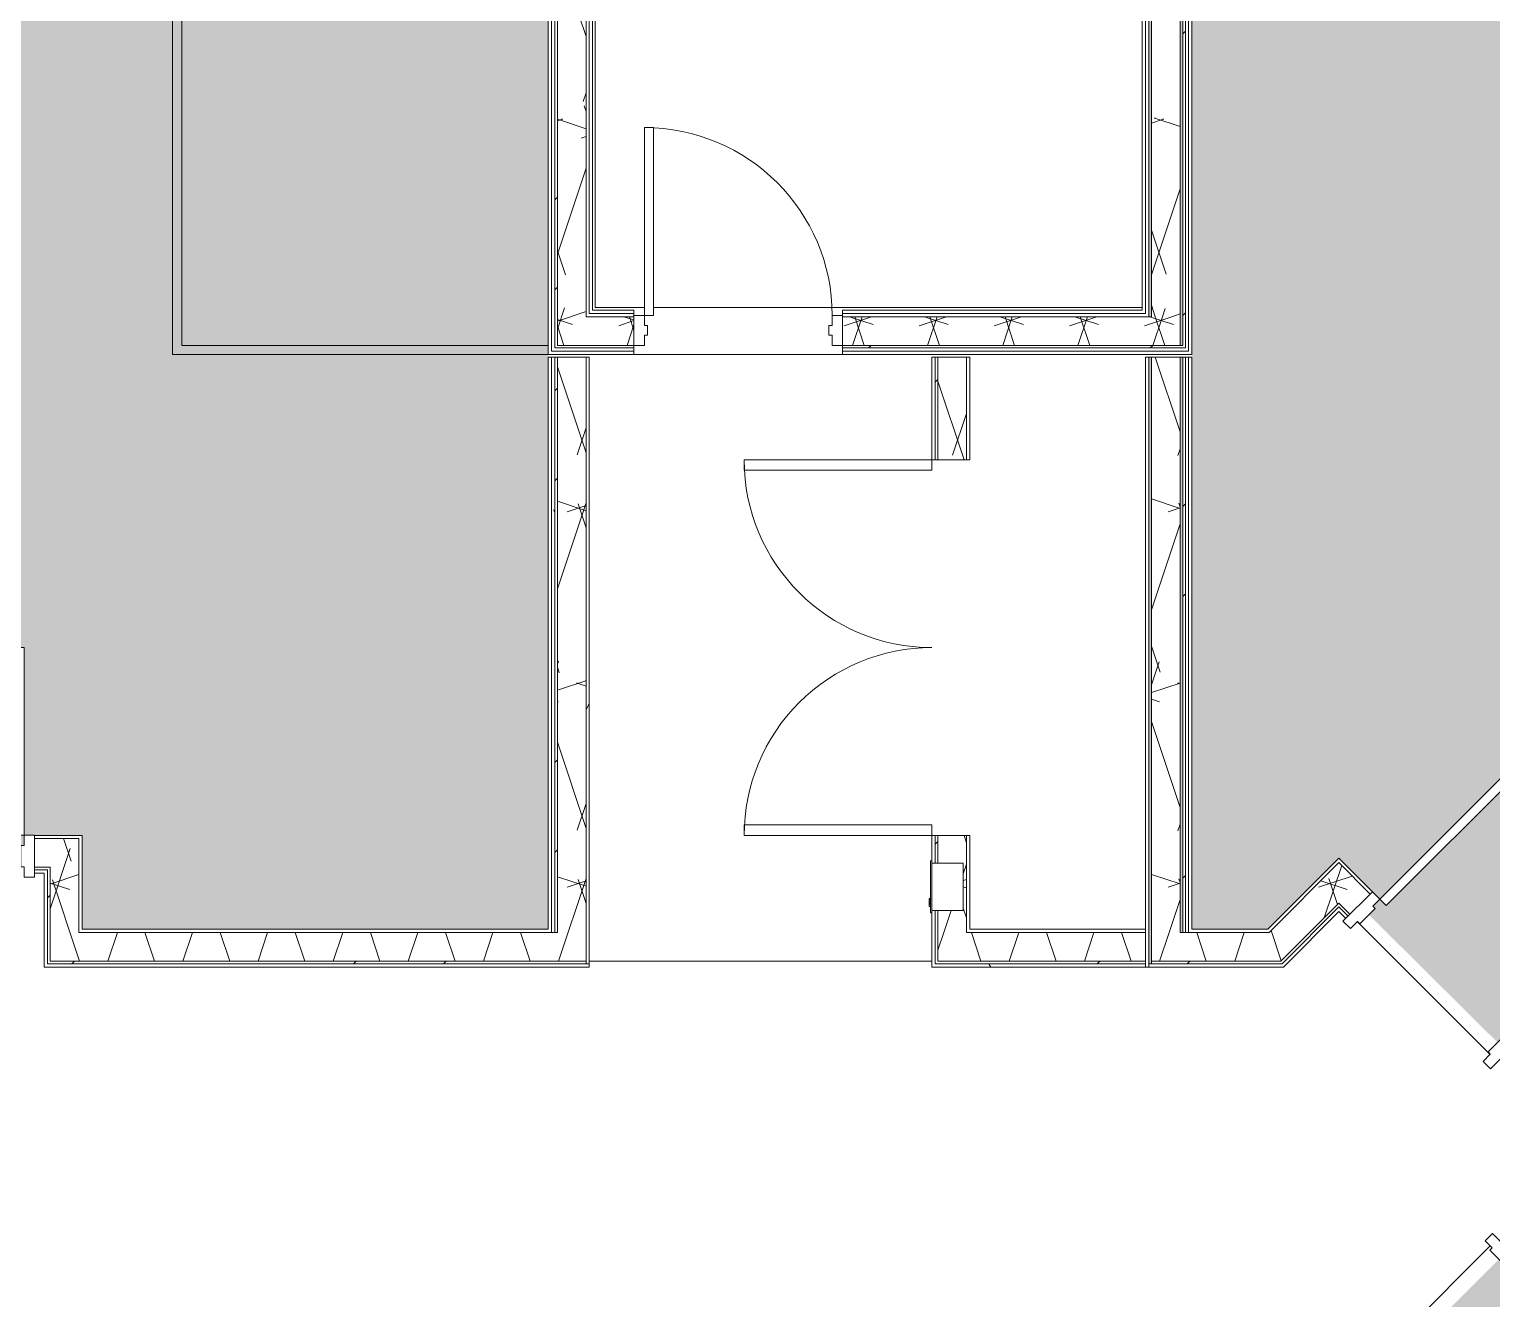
# Model space of a CAD drawing. Header units: inches. Extents: x -1558 to 1975, y 9767 to 12269.
# Drawn here: x 1144.3 to 1424.7, y 11654.5 to 11897.9 of the extents above; entities that cross this region are included whole.
import ezdxf

# ---------------------------------------------------------------- set-up
doc = ezdxf.new("R2010")
doc.units = ezdxf.units.IN
doc.header["$MEASUREMENT"] = 0
for name, color, linetype, lineweight in [('0-1', 7, 'Continuous', 5), ('0-4', 8, 'Continuous', 9), ('A-AREA-PATT-1', 254, 'Continuous', 9), ('A-AREA-PATT-4', 8, 'Continuous', 9), ('A-DOOR', 31, 'Continuous', 9), ('A-DOOR-1', 7, 'Continuous', 9), ('A-DOOR-FRAM', 31, 'Continuous', 9), ('A-DOOR-FRAM-1', 7, 'Continuous', 9), ('A-FLOR-1', 7, 'Continuous', 9), ('A-WALL', 113, 'Continuous', 9), ('A-WALL-1', 7, 'Continuous', 9), ('A-WALL-PATT-1', 8, 'Continuous', 9), ('A-WALL-PATT-2', 253, 'Continuous', 9), ('A-WALL-PATT-3', 7, 'Continuous', 9), ('A-WALL-PATT-5', 111, 'Continuous', 9), ('E-FIRE', 2, 'Continuous', 9), ('I-WALL', 2, 'Continuous', 9), ('I-WALL-1', 1, 'Continuous', 5), ('I-WALL-2', 7, 'Continuous', 9)]:
    doc.layers.add(name, color=color, linetype=linetype, lineweight=lineweight)
pattern_1 = [(0, (0, 0), (115.2, 28.8), [4.752, -81.648, 4.752, -81.648, -460.8]), (0, (0, 0), (115.2, 28.8), [-172.8, 4.752, -168.048, 4.752, -81.648, -201.6]), (0, (0, 0), (115.2, 28.8), [-432, 4.752, -52.848, 4.752, -139.248]), (120, (43.2, 14.4), (-82.54153, 85.366127), [4.752, -81.648, 4.752, -81.648, -460.8]), (120, (43.2, 14.4), (-82.54153, 85.366127), [-172.8, 4.752, -168.048, 4.752, -81.648, -201.6]), (120, (43.2, 14.4), (-82.54153, 85.366127), [-432, 4.752, -52.848, 4.752, -139.248]), (240, (57.6, 72), (-32.65847, -114.166127), [4.752, -81.648, 4.752, -81.648, -460.8]), (240, (57.6, 72), (-32.65847, -114.166127), [-172.8, 4.752, -168.048, 4.752, -81.648, -201.6]), (240, (57.6, 72), (-32.65847, -114.166127), [-432, 4.752, -52.848, 4.752, -139.248])]
pattern_2 = [(45, (0, 0), (-35.63818, 35.63818), []), (45, (0, 54), (-35.63818, 35.63818), [])]
pattern_3 = [(161.57, (1.8, 1.8), (-14.4010124, -0.0012439), [0, -102.456, 11.376, 0]), (18.43, (-1.8, 1.8), (-14.4010124, 0.0012439), [0, -102.456, 11.376, 0]), (108.43, (1.8, 1.8), (7.1973965, -36.003153), [34.146, -79.686]), (71.57, (-1.8, 1.8), (7.1973965, 36.003153), [34.146, -79.686])]
pattern_4 = [(0, (3885.564, 0), (115.2, 28.8), [4.752, -81.648, 4.752, -81.648, -460.8]), (0, (3885.564, 0), (115.2, 28.8), [-172.8, 4.752, -168.048, 4.752, -81.648, -201.6]), (0, (3885.564, 0), (115.2, 28.8), [-432, 4.752, -52.848, 4.752, -139.248]), (120, (3928.764, 14.4), (-82.54153, 85.366127), [4.752, -81.648, 4.752, -81.648, -460.8]), (120, (3928.764, 14.4), (-82.54153, 85.366127), [-172.8, 4.752, -168.048, 4.752, -81.648, -201.6]), (120, (3928.764, 14.4), (-82.54153, 85.366127), [-432, 4.752, -52.848, 4.752, -139.248]), (240, (3943.164, 72), (-32.65847, -114.166127), [4.752, -81.648, 4.752, -81.648, -460.8]), (240, (3943.164, 72), (-32.65847, -114.166127), [-172.8, 4.752, -168.048, 4.752, -81.648, -201.6]), (240, (3943.164, 72), (-32.65847, -114.166127), [-432, 4.752, -52.848, 4.752, -139.248])]
pattern_5 = [(161.57, (3887.364, 1.8), (-14.4010124, -0.0012439), [0, -102.456, 11.376, 0]), (18.43, (3883.764, 1.8), (-14.4010124, 0.0012439), [0, -102.456, 11.376, 0]), (108.43, (3887.364, 1.8), (7.1973965, -36.003153), [34.146, -79.686]), (71.57, (3883.764, 1.8), (7.1973965, 36.003153), [34.146, -79.686])]
pattern_6 = [(45, (3885.564, 0), (-35.63818, 35.63818), []), (45, (3885.564, 54), (-35.63818, 35.63818), [])]

# ---------------------------------------------------------------- blocks, each defined once
blk = doc.blocks.new('CTR - 1st Phase - Shell_rvt-1-KEY PLAN - 2ND FLOOR')
at = {"layer": 'A-FLOR-1'}
for p, q in [((-2713.75, 11835.56), (-2713.75, 12109.71)), ((-2641.75, 11835.56), (-2713.75, 11835.56)), ((-2585.32, 11835.56), (-2625.32, 11835.56)), ((-2486.66, 11726.81), (-2461.2, 11701.35)), ((-2461.2, 11701.35), (-2486.66, 11726.81)), ((-2633.87, 11719.24), (-2568.2, 11719.24)), ((-2568.2, 11719.24), (-2633.87, 11719.24)), ((-2461.19, 11664.64), (-2486.65, 11639.18)), ((-2486.65, 11639.18), (-2461.19, 11664.64))]:
    blk.add_line(p, q, dxfattribs=at)
blk = doc.blocks.new('HOLLOW METAL - STAIR DOOR 3-0 x 7-0-2682974-KEY PLAN - 2ND FLOOR')
at = {"layer": 'A-DOOR-1'}
for p, q in [((16.25, -3.5), (18, -3.5)), ((16.25, -39.5), (16.25, -3.5)), ((18, -3.5), (18, -39.5)), ((18, -39.5), (16.25, -39.5))]:
    blk.add_line(p, q, dxfattribs=at)
blk.add_arc((18, -3.5), 36, 180, 270, dxfattribs=at)
at = {"layer": 'A-DOOR-FRAM-1'}
for p, q in [((-20, 2.25), (-18, 2.25)), ((-20, -3.5), (-20, 2.25)), ((-18, 2.25), (-18, 0.3125)), ((-18, 0.3125), (-17.375, 0.3125)), ((-17.375, 0.3125), (-17.375, -1.5625)), ((17.375, 0.3125), (18, 0.3125)), ((17.375, -1.5625), (17.375, 0.3125)), ((18, 2.25), (20, 2.25)), ((18, 0.3125), (18, 2.25)), ((20, 2.25), (20, -3.5)), ((-18, -1.5625), (-18, -3.5)), ((-17.375, -1.5625), (-18, -1.5625)), ((18, -1.5625), (17.375, -1.5625)), ((18, -3.5), (18, -1.5625)), ((-18, -3.5), (-20, -3.5)), ((20, -3.5), (18, -3.5))]:
    blk.add_line(p, q, dxfattribs=at)
blk = doc.blocks.new('CTR - 1st Phase -Stairs _ Elevators_rvt-1-KEY PLAN - 2ND FLOOR')
at = {"layer": 'A-WALL-PATT-1'}
h = blk.add_hatch(dxfattribs=at)
h.set_pattern_fill('FP_23', color=256, style=0, pattern_type=2)
h.set_pattern_definition(pattern_2)
h.paths.add_polyline_path([(-2640.5, 11836.81), (-2640, 11836.81), (-2640, 12081.69), (-2640.5, 12081.69), (-2640.5, 11837.31)], flags=0)
h = blk.add_hatch(dxfattribs=at)
h.set_pattern_fill('FP_23', color=256, style=0, pattern_type=2)
h.set_pattern_definition(pattern_2)
h.paths.add_polyline_path([(-2519.62, 11837.31), (-2519.62, 12081.69), (-2520.12, 12081.69), (-2520.12, 11837.31)], flags=0)
h = blk.add_hatch(dxfattribs=at)
h.set_pattern_fill('FP_23', color=256, style=0, pattern_type=2)
h.set_pattern_definition(pattern_2)
h.paths.add_polyline_path([(-2634.56, 11836.81), (-2625.32, 11836.81), (-2625.32, 11837.31), (-2640, 11837.31), (-2640, 11836.81), (-2636.88, 11836.81)], flags=0)
h.paths.add_polyline_path([(-2520.62, 11836.81), (-2519.62, 11836.81), (-2519.62, 11837.31), (-2585.32, 11837.31), (-2585.32, 11836.81), (-2526.12, 11836.81)], flags=0)
at = {"layer": 'A-WALL-PATT-2'}
h = blk.add_hatch(dxfattribs=at)
h.set_pattern_fill('FP_5', color=256, style=0, pattern_type=2)
h.set_pattern_definition(pattern_3)
h.paths.add_polyline_path([(-2636.88, 11837.31), (-2634.5, 11837.31), (-2634.5, 12081.69), (-2640, 12081.69), (-2640, 11837.31)], flags=0)
h = blk.add_hatch(dxfattribs=at)
h.set_pattern_fill('FP_5', color=256, style=0, pattern_type=2)
h.set_pattern_definition(pattern_3)
h.paths.add_polyline_path([(-2526.12, 11842.81), (-2520.62, 11842.81), (-2520.62, 12081.69), (-2526.12, 12081.69), (-2526.12, 11842.81)], flags=0)
h = blk.add_hatch(dxfattribs=at)
h.set_pattern_fill('FP_5', color=256, style=0, pattern_type=2)
h.set_pattern_definition(pattern_3)
h.paths.add_polyline_path([(-2634.5, 11837.31), (-2625.32, 11837.31), (-2625.32, 11842.81), (-2634.5, 11842.81)], flags=0)
h.paths.add_polyline_path([(-2526.12, 11837.31), (-2520.62, 11837.31), (-2520.62, 11842.81), (-2585.32, 11842.81), (-2585.32, 11837.31), (-2527.11, 11837.31)], flags=0)
at = {"layer": 'A-WALL-PATT-3'}
h = blk.add_hatch(dxfattribs=at)
h.set_pattern_fill('FP_1', color=256, style=0, pattern_type=2)
h.set_pattern_definition(pattern_1)
h.paths.add_polyline_path([(-2641.75, 11835.56), (-2641.12, 11835.56), (-2641.12, 12081.69), (-2641.75, 12081.69), (-2641.75, 11837.31)], flags=0)
h = blk.add_hatch(dxfattribs=at)
h.set_pattern_fill('FP_1', color=256, style=0, pattern_type=2)
h.set_pattern_definition(pattern_1)
h.paths.add_polyline_path([(-2641.12, 11836.19), (-2640.5, 11836.19), (-2640.5, 12081.69), (-2641.12, 12081.69), (-2641.12, 11837.31)], flags=0)
h = blk.add_hatch(dxfattribs=at)
h.set_pattern_fill('FP_1', color=256, style=0, pattern_type=2)
h.set_pattern_definition(pattern_1)
h.paths.add_polyline_path([(-2634.5, 11842.81), (-2633.87, 11842.81), (-2633.87, 12081.69), (-2634.5, 12081.69), (-2634.5, 11844.57)], flags=0)
h = blk.add_hatch(dxfattribs=at)
h.set_pattern_fill('FP_1', color=256, style=0, pattern_type=2)
h.set_pattern_definition(pattern_1)
h.paths.add_polyline_path([(-2633.87, 11843.44), (-2633.25, 11843.44), (-2633.25, 12081.69), (-2633.87, 12081.69), (-2633.87, 11844.57)], flags=0)
h = blk.add_hatch(dxfattribs=at)
h.set_pattern_fill('FP_1', color=256, style=0, pattern_type=2)
h.set_pattern_definition(pattern_1)
h.paths.add_polyline_path([(-2632.75, 11842.81), (-2625.32, 11842.81), (-2625.32, 11843.44), (-2633.87, 11843.44), (-2633.87, 11842.81), (-2633.25, 11842.81)], flags=0)
h.paths.add_polyline_path([(-2552.44, 11842.81), (-2526.62, 11842.81), (-2526.75, 11843.44), (-2585.32, 11843.44), (-2585.32, 11842.81)], flags=0)
h = blk.add_hatch(dxfattribs=at)
h.set_pattern_fill('FP_1', color=256, style=0, pattern_type=2)
h.set_pattern_definition(pattern_1)
h.paths.add_polyline_path([(-2625.32, 11843.44), (-2625.32, 11844.06), (-2633.25, 11844.06), (-2633.25, 11843.44), (-2632.75, 11843.44)], flags=0)
h.paths.add_polyline_path([(-2535.56, 11843.44), (-2527.25, 11843.44), (-2527.25, 11844.06), (-2585.32, 11844.06), (-2585.32, 11843.44), (-2552.44, 11843.44)], flags=0)
at = {"layer": 'I-WALL-1'}
for points in [[(-2526.62, 11842.81), (-2526.12, 11842.81), (-2526.12, 12081.69), (-2526.62, 12081.69), (-2526.62, 11843.31)], [(-2520.12, 11837.31), (-2520.12, 12081.69), (-2520.62, 12081.69), (-2520.62, 11837.31)]]:
    blk.add_hatch(color=256, dxfattribs=at).paths.add_polyline_path(points, flags=0)
at = {"layer": 'A-FLOR-1'}
for p, q in [((-2712, 12109.71), (-2712, 11837.31)), ((-2632.75, 11942.19), (-2632.75, 11844.57)), ((-2632.75, 11844.57), (-2623.32, 11844.57)), ((-2621.57, 11844.57), (-2527.87, 11844.57)), ((-2712, 11837.31), (-2641.75, 11837.31))]:
    blk.add_line(p, q, dxfattribs=at)
at = {"layer": 'A-WALL-1'}
for p, q in [((-2641.12, 11836.19), (-2641.12, 12081.69)), ((-2640.5, 11836.81), (-2640.5, 12081.69)), ((-2640, 11837.31), (-2640, 12081.69)), ((-2634.5, 11842.81), (-2634.5, 12081.69)), ((-2633.87, 11843.44), (-2633.87, 12081.69)), ((-2527.25, 11844.06), (-2527.25, 12081.69)), ((-2526.62, 11844.06), (-2526.62, 12081.69)), ((-2526.12, 11844.06), (-2526.12, 12081.69)), ((-2520.62, 11844.06), (-2520.62, 12081.69)), ((-2520.12, 11844.06), (-2520.12, 12081.69)), ((-2519.62, 11844.06), (-2519.62, 12081.69)), ((-2519, 11844.06), (-2519, 12081.69)), ((-2633.87, 11842.81), (-2634.5, 11842.81)), ((-2633.25, 11843.44), (-2633.87, 11843.44)), ((-2633.25, 11842.81), (-2633.87, 11842.81)), ((-2633.25, 11843.44), (-2625.32, 11843.44)), ((-2633.25, 11842.81), (-2625.32, 11842.81)), ((-2585.32, 11843.44), (-2527.25, 11843.44)), ((-2585.32, 11842.81), (-2526.62, 11842.81)), ((-2527.25, 11844.06), (-2527.25, 11843.44)), ((-2526.62, 11844.06), (-2526.62, 11843.44)), ((-2526.62, 11843.44), (-2526.62, 11842.81)), ((-2526.62, 11842.81), (-2526.12, 11842.81)), ((-2526.12, 11842.81), (-2526.62, 11842.81)), ((-2526.12, 11844.06), (-2526.12, 11842.81)), ((-2520.62, 11844.06), (-2520.62, 11842.81)), ((-2520.62, 11842.81), (-2520.62, 11837.31)), ((-2520.12, 11844.06), (-2520.12, 11837.31)), ((-2519.62, 11844.06), (-2519.62, 11837.31)), ((-2519, 11844.06), (-2519, 11836.81)), ((-2640, 11836.81), (-2640.5, 11836.81)), ((-2634.5, 11837.31), (-2640, 11837.31)), ((-2633.25, 11836.81), (-2640, 11836.81)), ((-2633.25, 11837.31), (-2634.5, 11837.31)), ((-2633.25, 11837.31), (-2625.32, 11837.31)), ((-2633.25, 11836.81), (-2625.32, 11836.81)), ((-2585.32, 11837.31), (-2520.62, 11837.31)), ((-2585.32, 11836.81), (-2519.62, 11836.81)), ((-2520.62, 11837.31), (-2520.12, 11837.31)), ((-2520.12, 11837.31), (-2520.62, 11837.31)), ((-2519.62, 11837.31), (-2519.62, 11836.81)), ((-2519, 11836.81), (-2519, 11836.19)), ((-2640.5, 11836.19), (-2641.12, 11836.19)), ((-2633.25, 11836.19), (-2640.5, 11836.19)), ((-2633.25, 11836.19), (-2625.32, 11836.19)), ((-2585.32, 11836.19), (-2519, 11836.19))]:
    blk.add_line(p, q, dxfattribs=at)
at = {"layer": 'I-WALL-2'}
for p, q in [((-2641.75, 12081.69), (-2641.75, 11835.56)), ((-2633.25, 11844.06), (-2633.25, 12081.69)), ((-2527.87, 12081.69), (-2527.87, 11844.06)), ((-2518.37, 11844.06), (-2518.37, 12081.69)), ((-2625.32, 11844.06), (-2633.25, 11844.06)), ((-2625.32, 11843.06), (-2625.32, 11844.06)), ((-2527.87, 11844.06), (-2585.32, 11844.06)), ((-2585.32, 11844.06), (-2585.32, 11843.06)), ((-2518.37, 11836.19), (-2518.37, 11844.06)), ((-2625.32, 11835.56), (-2625.32, 11837.31)), ((-2585.32, 11837.31), (-2585.32, 11835.56)), ((-2641.75, 11835.56), (-2641.12, 11835.56)), ((-2641.12, 11835.56), (-2633.25, 11835.56)), ((-2633.25, 11835.56), (-2625.32, 11835.56)), ((-2585.32, 11835.56), (-2518.37, 11835.56)), ((-2518.37, 11835.56), (-2518.37, 11836.19))]:
    blk.add_line(p, q, dxfattribs=at)
at = {"layer": '0-4', "rotation": 180}
blk.add_blockref('HOLLOW METAL - STAIR DOOR 3-0 x 7-0-2682974-KEY PLAN - 2ND FLOOR', (-2605.32, 11839.56), dxfattribs=at)
blk = doc.blocks.new('HOLLOW METAL - UNIT DOOR-2191978-KEY PLAN - 2ND FLOOR')
at = {"layer": 'A-DOOR'}
for p, q in [((18, 39.875), (16.25, 39.875)), ((16.25, 39.875), (16.25, 3.875)), ((18, 3.875), (18, 39.875)), ((16.25, 3.875), (18, 3.875))]:
    blk.add_line(p, q, dxfattribs=at)
blk.add_arc((18, 3.875), 36, 90, 180, dxfattribs=at)
at = {"layer": 'A-DOOR-FRAM'}
for p, q in [((-18, 3.875), (-20, 3.875)), ((-20, 3.875), (-20, -4.125)), ((-18, 1.9375), (-18, 3.875)), ((18, 3.875), (18, 1.9375)), ((20, 3.875), (18, 3.875)), ((20, -4.125), (20, 3.875)), ((-17.375, 1.9375), (-18, 1.9375)), ((-17.375, -2.1875), (-17.375, 1.9375)), ((18, 1.9375), (17.375, 1.9375)), ((17.375, 1.9375), (17.375, -2.1875)), ((-18, -4.125), (-18, -2.1875)), ((-18, -2.1875), (-17.375, -2.1875)), ((17.375, -2.1875), (18, -2.1875)), ((18, -2.1875), (18, -4.125)), ((-20, -4.125), (-18, -4.125)), ((18, -4.125), (20, -4.125))]:
    blk.add_line(p, q, dxfattribs=at)
blk = doc.blocks.new('HOLLOW METAL - DOUBLE - HM - METAL LEAF - 20 MIN_ - 6-0 x 6-8-2194248-KEY PLAN - 2ND FLOOR')
at = {"layer": 'A-DOOR'}
for p, q in [((-36, 3.625), (-36, 39.625)), ((-36, 39.625), (-34, 39.625)), ((-34, 39.625), (-34, 3.625)), ((36, 39.625), (34, 39.625)), ((34, 39.625), (34, 3.625)), ((36, 3.625), (36, 39.625)), ((-34, 3.625), (-36, 3.625)), ((34, 3.625), (36, 3.625))]:
    blk.add_line(p, q, dxfattribs=at)
for centre, start, end in [((-36, 3.625), 360, 90), ((36, 3.625), 90, 180)]:
    blk.add_arc(centre, 36, start, end, dxfattribs=at)
blk = doc.blocks.new('104416 - Fire Extinguishers - Wall - Class A - Light - 2A-2205533-KEY PLAN - 2ND FLOOR')
at = {"layer": 'E-FIRE'}
for p, q in [((13.19, 3.88), (13.19, 3.62)), ((23.19, 3.88), (13.19, 3.88)), ((13.19, 3.88), (23.19, 3.88)), ((13.19, 3.88), (13.19, 3.62)), ((23.19, 3.62), (13.19, 3.62)), ((13.63, -2.37), (13.63, 3.62)), ((14.41, 3.88), (14.41, 4.13)), ((14.41, 3.88), (14.41, 4.13)), ((14.41, 3.88), (14.41, 4.13)), ((14.44, 4.13), (14.84, 4.13)), ((14.44, 3.88), (14.44, 4.13)), ((14.84, 4.13), (15.08, 4.13)), ((14.84, 4.13), (15.03, 4.13)), ((14.84, 3.88), (14.84, 4.13)), ((14.95, 3.88), (14.95, 4.13)), ((15.03, 4.13), (15.11, 4.13)), ((15.03, 3.88), (15.03, 4.13)), ((15.04, 3.88), (15.04, 4.13)), ((15.08, 3.88), (15.08, 4.13)), ((15.08, 3.88), (15.08, 4.13)), ((15.11, 3.88), (15.11, 4.13)), ((15.11, 3.88), (15.11, 4.13)), ((15.11, 4.13), (15.24, 4.13)), ((15.11, 3.88), (15.11, 4.13)), ((15.24, 4.13), (15.51, 4.13)), ((15.24, 3.88), (15.24, 4.13)), ((15.51, 4.13), (15.73, 4.13)), ((15.51, 3.88), (15.51, 4.13)), ((15.73, 4.13), (15.91, 4.13)), ((15.73, 4.13), (15.91, 4.13)), ((15.73, 4.13), (15.87, 4.13)), ((15.73, 3.88), (15.73, 4.13)), ((15.87, 4.13), (15.91, 4.13)), ((15.87, 3.88), (15.87, 4.13)), ((15.91, 3.88), (15.91, 4.13)), ((15.91, 3.88), (15.91, 4.13)), ((15.91, 3.88), (15.91, 4.13)), ((15.94, 3.88), (15.94, 4.13)), ((15.94, 3.88), (15.94, 4.13)), ((22.75, 3.62), (22.75, -2.37)), ((23.19, 3.62), (23.19, 3.88)), ((23.19, 3.62), (23.19, 3.88)), ((22.75, -2.37), (13.63, -2.37))]:
    blk.add_line(p, q, dxfattribs=at)
blk = doc.blocks.new('HOLLOW METAL - UNIT DOOR-2191977-KEY PLAN - 2ND FLOOR')
at = {"layer": 'A-DOOR'}
for p, q in [((16.25, -3.875), (18, -3.875)), ((16.25, -39.875), (16.25, -3.875)), ((18, -3.875), (18, -39.875)), ((18, -39.875), (16.25, -39.875))]:
    blk.add_line(p, q, dxfattribs=at)
blk.add_arc((18, -3.875), 36, 180, 270, dxfattribs=at)
at = {"layer": 'A-DOOR-FRAM'}
for p, q in [((-20, 4.125), (-18, 4.125)), ((-20, -3.875), (-20, 4.125)), ((-18, 4.125), (-18, 2.1875)), ((18, 4.125), (20, 4.125)), ((18, 2.1875), (18, 4.125)), ((20, 4.125), (20, -3.875)), ((-18, 2.1875), (-17.375, 2.1875)), ((-17.375, 2.1875), (-17.375, -1.9375)), ((17.375, 2.1875), (18, 2.1875)), ((17.375, -1.9375), (17.375, 2.1875)), ((-18, -1.9375), (-18, -3.875)), ((-17.375, -1.9375), (-18, -1.9375)), ((18, -1.9375), (17.375, -1.9375)), ((18, -3.875), (18, -1.9375)), ((-18, -3.875), (-20, -3.875)), ((20, -3.875), (18, -3.875))]:
    blk.add_line(p, q, dxfattribs=at)

msp = doc.modelspace()

# ---------------------------------------------------------------- hatches: boundary and pattern name
at = {"layer": 'A-AREA-PATT-1'}
h = msp.add_hatch(color=256, dxfattribs=at)
h.paths.add_polyline_path([(1143.33, 11743.36), (1141.58, 11743.36), (1141.58, 11779.36), (1143.33, 11779.36), (1143.33, 11744.03)], flags=0)
h.paths.add_polyline_path([(1243.82, 11725.36), (1243.82, 12081.06), (1238.58, 12081.06), (1238.58, 12109.71), (1053.54, 12109.71), (1053.54, 12087.4), (1025.67, 12087.4), (1025.67, 12109.71), (954.48, 12109.71), (954.48, 11725.36), (1081.67, 11725.36), (1081.67, 11743.36), (1107.33, 11743.36), (1107.33, 11741.43), (1107.95, 11741.43), (1107.95, 11739.74), (1142.7, 11739.74), (1142.7, 11741.43), (1143.33, 11741.43), (1143.33, 11743.36), (1154.45, 11743.36), (1154.45, 11725.36), (1241.59, 11725.36)], flags=0)
h = msp.add_hatch(color=256, dxfattribs=at)
h.paths.add_polyline_path([(1403.6, 11634.5), (1404.93, 11635.65), (1430.3, 11610.28), (1429.02, 11609.09), (1405.02, 11633.09)], flags=0)
h.paths.add_polyline_path([(1667.39, 11256.26), (1808.77, 11256.26), (1808.77, 11678.55), (1447.65, 11678.55), (1429.06, 11659.96), (1427.69, 11661.33), (1427.25, 11660.88), (1426.05, 11662.08), (1401.48, 11637.51), (1402.67, 11636.31), (1402.23, 11635.87), (1403.6, 11634.5), (1395.74, 11626.63), (1381.76, 11640.61), (1376.88, 11640.61), (1376.88, 11256.26), (1631.89, 11256.26)], flags=0)
at = {"layer": 'A-AREA-PATT-4'}
h = msp.add_hatch(color=256, dxfattribs=at)
h.paths.add_polyline_path([(1403.24, 11731.14), (1428.69, 11756.59), (1429.93, 11755.36), (1404.47, 11729.9)], flags=0)
h.paths.add_polyline_path([(1446.95, 11687.43), (1808.77, 11687.43), (1808.77, 12109.71), (1664.24, 12109.71), (1664.24, 12113.68), (1594.12, 12113.68), (1594.12, 12109.71), (1371.9, 12109.71), (1371.9, 12081.06), (1367.19, 12081.06), (1367.19, 11725.36), (1381.79, 11725.43), (1395.37, 11739), (1403.24, 11731.14), (1401.87, 11729.77), (1402.31, 11729.33), (1401.12, 11728.13), (1425.78, 11703.65), (1426.88, 11704.75), (1427.32, 11704.31), (1428.69, 11705.68), (1446.76, 11687.62)], flags=0)
at = {"layer": 'A-WALL-PATT-1'}
h = msp.add_hatch(dxfattribs=at)
h.set_pattern_fill('FP_23', color=256, style=0, pattern_type=2)
h.set_pattern_definition(pattern_6)
h.paths.add_polyline_path([(1365.44, 11724.74), (1365.94, 11724.74), (1365.94, 11835.07), (1365.44, 11835.07), (1365.44, 11725.24)], flags=0)
at = {"layer": 'A-WALL-PATT-2'}
h = msp.add_hatch(dxfattribs=at)
h.set_pattern_fill('FP_5', color=256, style=0, pattern_type=2)
h.set_pattern_definition(pattern_5)
h.paths.add_polyline_path([(1364.94, 11724.74), (1364.94, 11835.07), (1359.44, 11835.07), (1359.44, 11724.74), (1364.94, 11724.74)], flags=0)
at = {"layer": 'A-WALL-PATT-5'}
h = msp.add_hatch(dxfattribs=at)
h.set_pattern_fill('FP_1', color=256, style=0, pattern_type=2)
h.set_pattern_definition(pattern_4)
h.paths.add_polyline_path([(1245.07, 11724.74), (1245.07, 11835.07), (1244.44, 11835.07), (1244.44, 11724.74)], flags=0)
h = msp.add_hatch(dxfattribs=at)
h.set_pattern_fill('FP_23', color=256, style=0, pattern_type=2)
h.set_pattern_definition(pattern_6)
h.paths.add_polyline_path([(1245.57, 11724.74), (1245.57, 11835.07), (1245.07, 11835.07), (1245.07, 11724.74)], flags=0)
h = msp.add_hatch(dxfattribs=at)
h.set_pattern_fill('FP_5', color=256, style=0, pattern_type=2)
h.set_pattern_definition(pattern_5)
h.paths.add_polyline_path([(1251.07, 11719.24), (1251.07, 11835.07), (1245.57, 11835.07), (1245.57, 11719.24)], flags=0)
h = msp.add_hatch(dxfattribs=at)
h.set_pattern_fill('FP_1', color=256, style=0, pattern_type=2)
h.set_pattern_definition(pattern_4)
h.paths.add_polyline_path([(1251.07, 11718.74), (1251.69, 11718.74), (1251.69, 11835.07), (1251.07, 11835.07), (1251.07, 11719.24)], flags=0)
h = msp.add_hatch(dxfattribs=at)
h.set_pattern_fill('FP_23', color=256, style=0, pattern_type=2)
h.set_pattern_definition(pattern_6)
h.paths.add_polyline_path([(1318.49, 11719.24), (1318.49, 11728.93), (1317.99, 11728.93), (1317.99, 11719.24)], flags=0)
h.paths.add_polyline_path([(1318.44, 11738.05), (1318.49, 11738.05), (1318.49, 11743.36), (1317.99, 11743.36), (1317.99, 11738.05)], flags=0)
h.paths.add_polyline_path([(1317.99, 11815.36), (1318.49, 11815.36), (1318.49, 11835.07), (1317.99, 11835.07)], flags=0)
h = msp.add_hatch(dxfattribs=at)
h.set_pattern_fill('FP_5', color=256, style=0, pattern_type=2)
h.set_pattern_definition(pattern_5)
h.paths.add_polyline_path([(1322.8, 11724.74), (1323.99, 11724.74), (1323.99, 11743.36), (1318.49, 11743.36), (1318.49, 11738.05), (1323.37, 11738.05), (1323.37, 11728.93), (1318.49, 11728.93), (1318.49, 11724.74)], flags=0)
h.paths.add_polyline_path([(1318.49, 11815.36), (1323.99, 11815.36), (1323.99, 11835.07), (1318.49, 11835.07)], flags=0)
h = msp.add_hatch(dxfattribs=at)
h.set_pattern_fill('FP_5', color=256, style=0, pattern_type=2)
h.set_pattern_definition(pattern_5)
h.paths.add_polyline_path([(1096.7, 11737.24), (1105.33, 11737.3), (1105.33, 11742.74), (1089.54, 11742.74), (1089.54, 11737.24), (1090.67, 11737.24)], flags=0)
h.paths.add_polyline_path([(1147.2, 11737.24), (1148.33, 11737.24), (1148.33, 11742.74), (1145.33, 11742.74), (1145.33, 11737.24)], flags=0)
h = msp.add_hatch(dxfattribs=at)
h.set_pattern_fill('FP_5', color=256, style=0, pattern_type=2)
h.set_pattern_definition(pattern_5)
h.paths.add_polyline_path([(1148.33, 11719.24), (1153.83, 11719.24), (1153.83, 11742.74), (1148.33, 11742.74), (1148.33, 11727.53)], flags=0)
h = msp.add_hatch(dxfattribs=at)
h.set_pattern_fill('FP_23', color=256, style=0, pattern_type=2)
h.set_pattern_definition(pattern_6)
h.paths.add_polyline_path([(1147.2, 11736.74), (1147.83, 11736.74), (1147.83, 11737.24), (1145.33, 11737.24), (1145.33, 11736.74)], flags=0)
h.paths.add_polyline_path([(1090.04, 11736.74), (1105.33, 11736.74), (1105.33, 11737.24), (1090.04, 11737.09)], flags=0)
h = msp.add_hatch(dxfattribs=at)
h.set_pattern_fill('FP_23', color=256, style=0, pattern_type=2)
h.set_pattern_definition(pattern_6)
h.paths.add_polyline_path([(1148.05, 11718.74), (1148.33, 11718.74), (1148.33, 11737.24), (1147.83, 11737.24), (1147.83, 11718.74)], flags=0)
h = msp.add_hatch(dxfattribs=at)
h.set_pattern_fill('FP_5', color=256, style=0, pattern_type=2)
h.set_pattern_definition(pattern_5)
h.paths.add_polyline_path([(1381.99, 11719.24), (1384.29, 11719.26), (1399.26, 11734.23), (1395.37, 11738.12), (1376.49, 11719.24), (1381.11, 11719.24)], flags=0)
h = msp.add_hatch(dxfattribs=at)
h.set_pattern_fill('FP_5', color=256, style=0, pattern_type=2)
h.set_pattern_definition(pattern_5)
h.paths.add_polyline_path([(1442.72, 11682.99), (1446.61, 11686.88), (1429.66, 11703.83), (1425.78, 11699.94), (1442.63, 11683.08)], flags=0)
h.paths.add_polyline_path([(1397.49, 11728.22), (1401.38, 11732.11), (1399.26, 11734.23), (1395.37, 11730.34), (1396.17, 11729.55)], flags=0)
h = msp.add_hatch(dxfattribs=at)
h.set_pattern_fill('FP_5', color=256, style=0, pattern_type=2)
h.set_pattern_definition(pattern_5)
h.paths.add_polyline_path([(1243.82, 11719.24), (1245.57, 11719.24), (1245.57, 11724.74), (1153.83, 11724.74), (1153.83, 11719.24), (1241.59, 11719.24)], flags=0)
h = msp.add_hatch(dxfattribs=at)
h.set_pattern_fill('FP_5', color=256, style=0, pattern_type=2)
h.set_pattern_definition(pattern_5)
h.paths.add_polyline_path([(1318.49, 11719.24), (1358.32, 11719.24), (1358.32, 11724.74), (1318.49, 11724.74), (1318.49, 11724.26)], flags=0)
h = msp.add_hatch(dxfattribs=at)
h.set_pattern_fill('FP_5', color=256, style=0, pattern_type=2)
h.set_pattern_definition(pattern_5)
h.paths.add_polyline_path([(1359.44, 11719.24), (1376.49, 11719.24), (1381.99, 11724.74), (1359.44, 11724.74), (1359.44, 11721.13)], flags=0)
h = msp.add_hatch(dxfattribs=at)
h.set_pattern_fill('FP_1', color=256, style=0, pattern_type=2)
h.set_pattern_definition(pattern_4)
h.paths.add_polyline_path([(1245.57, 11718.11), (1251.69, 11718.11), (1251.69, 11718.74), (1147.83, 11718.74), (1147.83, 11718.11), (1243.82, 11718.11)], flags=0)
h = msp.add_hatch(dxfattribs=at)
h.set_pattern_fill('FP_23', color=256, style=0, pattern_type=2)
h.set_pattern_definition(pattern_6)
h.paths.add_polyline_path([(1245.61, 11718.74), (1251.07, 11718.74), (1251.07, 11719.24), (1148.33, 11719.24), (1148.33, 11718.74), (1245.57, 11718.74)], flags=0)
h = msp.add_hatch(dxfattribs=at)
h.set_pattern_fill('FP_1', color=256, style=0, pattern_type=2)
h.set_pattern_definition(pattern_4)
h.paths.add_polyline_path([(1358.32, 11718.11), (1358.32, 11718.74), (1317.37, 11718.74), (1317.37, 11718.11), (1350.01, 11718.11)], flags=0)
h = msp.add_hatch(dxfattribs=at)
h.set_pattern_fill('FP_23', color=256, style=0, pattern_type=2)
h.set_pattern_definition(pattern_6)
h.paths.add_polyline_path([(1358.32, 11718.74), (1358.32, 11719.24), (1317.99, 11719.24), (1317.99, 11718.74), (1350.01, 11718.74)], flags=0)
h = msp.add_hatch(dxfattribs=at)
h.set_pattern_fill('FP_23', color=256, style=0, pattern_type=2)
h.set_pattern_definition(pattern_6)
h.paths.add_polyline_path([(1383.28, 11718.74), (1383.85, 11718.82), (1384.27, 11719.24), (1359.44, 11719.24), (1359.44, 11718.74), (1381.99, 11718.74)], flags=0)
at = {"layer": 'I-WALL-1'}
for points in [[(1359.44, 11718.74), (1359.44, 11835.07), (1358.94, 11835.07), (1358.94, 11718.74)], [(1364.94, 11724.74), (1365.44, 11724.74), (1365.44, 11835.07), (1364.94, 11835.07), (1364.94, 11725.36)]]:
    msp.add_hatch(color=256, dxfattribs=at).paths.add_polyline_path(points, flags=0)

# ---------------------------------------------------------------- linework, layer by layer
at = {"layer": 'A-WALL'}
for p, q in [((1244.44, 11724.74), (1244.44, 11835.07)), ((1245.07, 11724.74), (1245.07, 11835.07)), ((1245.57, 11724.74), (1245.57, 11835.07)), ((1251.07, 11835.07), (1251.07, 11718.74)), ((1317.99, 11835.07), (1317.99, 11815.36)), ((1318.49, 11835.07), (1318.49, 11815.36)), ((1323.99, 11835.07), (1323.99, 11815.36)), ((1358.94, 11718.11), (1358.94, 11835.07)), ((1359.44, 11718.74), (1359.44, 11835.07)), ((1364.94, 11724.74), (1364.94, 11835.07)), ((1365.44, 11724.74), (1365.44, 11835.07)), ((1365.94, 11724.74), (1365.94, 11835.07)), ((1366.57, 11724.74), (1366.57, 11835.07)), ((1145.33, 11742.74), (1153.83, 11742.74)), ((1153.83, 11742.74), (1153.83, 11724.74)), ((1317.99, 11743.36), (1317.99, 11738.05)), ((1318.49, 11743.36), (1318.49, 11738.05)), ((1323.99, 11743.36), (1323.99, 11724.74)), ((1148.33, 11737.24), (1145.33, 11737.24)), ((1147.83, 11736.74), (1145.33, 11736.74)), ((1147.83, 11736.74), (1147.83, 11718.74)), ((1148.33, 11737.24), (1148.33, 11719.24)), ((1381.99, 11724.74), (1395.37, 11738.12)), ((1395.37, 11738.12), (1401.38, 11732.11)), ((1384.27, 11719.24), (1395.37, 11730.34)), ((1395.37, 11730.34), (1397.49, 11728.22)), ((1317.99, 11718.74), (1317.99, 11728.93)), ((1318.49, 11719.24), (1318.49, 11728.93)), ((1384.47, 11718.74), (1395.37, 11729.64)), ((1395.37, 11729.64), (1397.14, 11727.87)), ((1153.83, 11724.74), (1245.57, 11724.74)), ((1323.99, 11724.74), (1358.32, 11724.74)), ((1364.94, 11724.74), (1381.99, 11724.74)), ((1147.83, 11718.74), (1251.69, 11718.74)), ((1148.33, 11719.24), (1251.07, 11719.24)), ((1317.99, 11718.74), (1358.32, 11718.74)), ((1318.49, 11719.24), (1358.32, 11719.24)), ((1358.94, 11718.74), (1384.47, 11718.74)), ((1384.27, 11719.24), (1359.44, 11719.24))]:
    msp.add_line(p, q, dxfattribs=at)
at = {"layer": 'I-WALL'}
for p, q in [((1243.82, 11835.07), (1243.82, 11725.36)), ((1251.69, 11835.07), (1243.82, 11835.07)), ((1251.69, 11718.11), (1251.69, 11835.07)), ((1324.62, 11835.07), (1317.37, 11835.07)), ((1317.37, 11835.07), (1317.37, 11815.36)), ((1324.62, 11815.36), (1324.62, 11835.07)), ((1358.32, 11835.07), (1358.32, 11718.11)), ((1367.19, 11835.07), (1358.32, 11835.07)), ((1367.19, 11725.36), (1367.19, 11835.07)), ((1317.37, 11815.36), (1324.62, 11815.36)), ((1154.45, 11743.36), (1145.33, 11743.36)), ((1154.45, 11725.36), (1154.45, 11743.36)), ((1324.62, 11743.36), (1317.37, 11743.36)), ((1317.37, 11743.36), (1317.37, 11738.49)), ((1324.62, 11725.36), (1324.62, 11743.36)), ((1395.37, 11739), (1381.73, 11725.36)), ((1401.82, 11732.55), (1395.37, 11739)), ((1145.33, 11736.11), (1147.2, 11736.11)), ((1147.2, 11736.11), (1147.2, 11718.11)), ((1317.37, 11728.49), (1317.37, 11718.11)), ((1384.73, 11718.11), (1395.37, 11728.75)), ((1395.37, 11728.75), (1396.7, 11727.43)), ((1243.82, 11725.36), (1154.45, 11725.36)), ((1358.32, 11725.36), (1324.62, 11725.36)), ((1358.32, 11718.11), (1358.32, 11725.36)), ((1381.73, 11725.36), (1367.19, 11725.36)), ((1147.2, 11718.11), (1251.69, 11718.11)), ((1317.37, 11718.11), (1358.32, 11718.11)), ((1358.32, 11718.11), (1384.73, 11718.11))]:
    msp.add_line(p, q, dxfattribs=at)

# ---------------------------------------------------------------- block references
at = {"layer": '0-1'}
for name in ['CTR - 1st Phase - Shell_rvt-1-KEY PLAN - 2ND FLOOR', 'CTR - 1st Phase -Stairs _ Elevators_rvt-1-KEY PLAN - 2ND FLOOR']:
    msp.add_blockref(name, (3885.56, 0), dxfattribs=at)
at = {"layer": 'A-DOOR'}
for name, p, rotation in [('HOLLOW METAL - DOUBLE - HM - METAL LEAF - 20 MIN_ - 6-0 x 6-8-2194248-KEY PLAN - 2ND FLOOR', (1320.99, 11779.36), 89.99999999999577), ('HOLLOW METAL - UNIT DOOR-2191977-KEY PLAN - 2ND FLOOR', (1413.22, 11715.67), 134.9999999999988), ('HOLLOW METAL - UNIT DOOR-2191978-KEY PLAN - 2ND FLOOR', (1413.59, 11649.97), 225.0000000000052)]:
    msp.add_blockref(name, p, dxfattribs=dict(at, rotation=rotation))
msp.add_blockref('HOLLOW METAL - UNIT DOOR-2191978-KEY PLAN - 2ND FLOOR', (1125.33, 11739.49), dxfattribs=at)
at = {"layer": 'E-FIRE', "rotation": 89.99999999999577}
msp.add_blockref('104416 - Fire Extinguishers - Wall - Class A - Light - 2A-2205533-KEY PLAN - 2ND FLOOR', (1320.99, 11715.3), dxfattribs=at)

doc.saveas('drawing.dxf')
